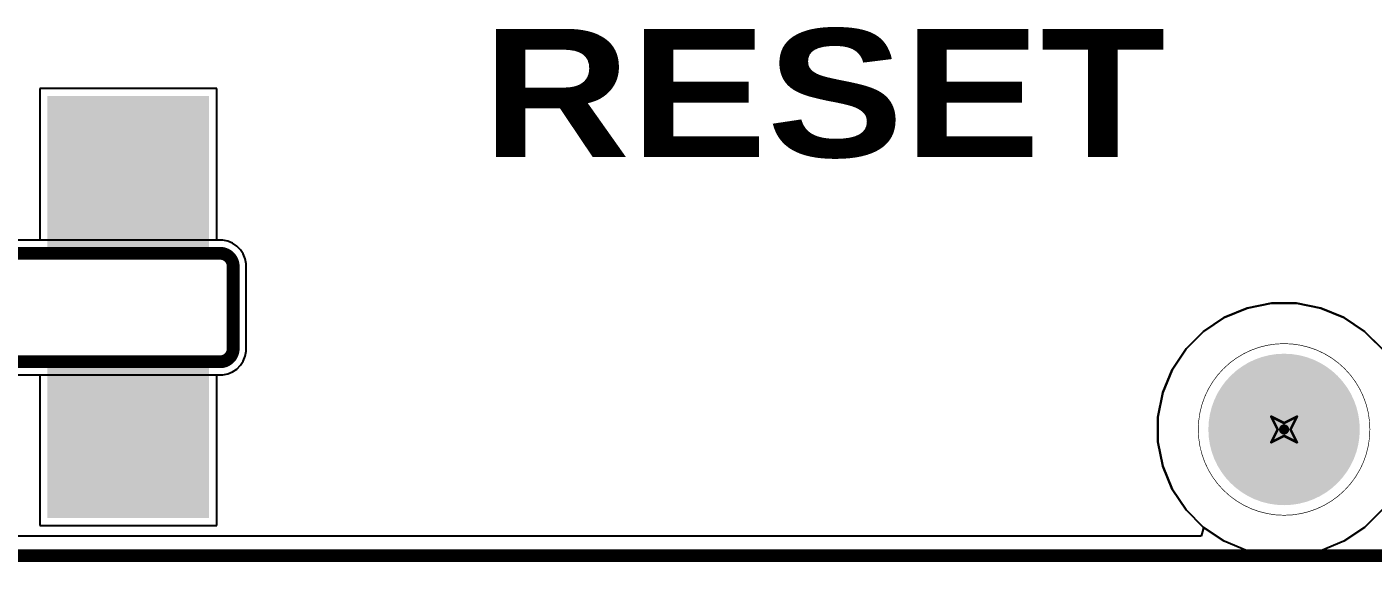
# Model space of a CAD drawing. Header units: inches. Extents: x 0 to 5359, y 0 to 5098.
# Drawn here: x 82.59 to 109.26, y -0.13 to 10.47 of the extents above; entities that cross this region are included whole.
import ezdxf

# ---------------------------------------------------------------- set-up
doc = ezdxf.new("R2010")
doc.units = ezdxf.units.IN
for name, color, linetype in [('Board Outline', 216, 'Continuous'), ('Bottom Layer', 5, 'Continuous'), ('Bottom Paste', 16, 'Continuous'), ('Bottom Solder', 6, 'Continuous'), ('Dimension', 6, 'Continuous'), ('Drill Drawing', 1, 'Continuous'), ('Layer 1', 16, 'Continuous'), ('Layer 2', 76, 'Continuous'), ('Multi-Layer', 9, 'Continuous'), ('Pad Holes', 156, 'Continuous'), ('Top Layer', 1, 'Continuous'), ('Top Overlay', 2, 'Continuous'), ('Top Paste', 8, 'Continuous'), ('Top Solder', 216, 'Continuous')]:
    doc.layers.add(name, color=color, linetype=linetype)
doc.styles.add('Arial Black_Bold', font='', dxfattribs={"height": 0.2})
doc.styles.get('Arial Black_Bold').set_extended_font_data('Arial Black', bold=True)

msp = doc.modelspace()

# ---------------------------------------------------------------- hatches: boundary and pattern name
at = {"layer": 'Bottom Layer'}
for points in [[(83.1, 9), (86.1, 9), (86.1, 6), (83.1, 6)], [(83.1, 3.85), (86.1, 3.85), (86.1, 0.85), (83.1, 0.85)]]:
    msp.add_hatch(color=5, dxfattribs=at).paths.add_polyline_path(points)
at = {"layer": 'Bottom Paste'}
for points in [[(83.1, 9), (86.1, 9), (86.1, 6), (83.1, 6)], [(83.1, 3.85), (86.1, 3.85), (86.1, 0.85), (83.1, 0.85)]]:
    msp.add_hatch(color=16, dxfattribs=at).paths.add_polyline_path(points)
at = {"layer": 'Bottom Solder'}
for points in [[(82.998, 9.102), (86.202, 9.102), (86.202, 5.898), (82.998, 5.898)], [(82.998, 3.952), (86.202, 3.952), (86.202, 0.748), (82.998, 0.748)]]:
    msp.add_hatch(color=6, dxfattribs=at).paths.add_polyline_path(points)
h = msp.add_hatch(color=6, dxfattribs=at)
edge = h.paths.add_edge_path()
edge.add_arc((107.5, 2.5), 0.102, 0, 360)
at = {"layer": 'Pad Holes'}
h = msp.add_hatch(color=7, dxfattribs=at)
edge = h.paths.add_edge_path()
edge.add_arc((107.5, 2.5), 1.5, 0, 360)
at = {"layer": 'Top Layer'}
for points in [[(83.1, 9), (86.1, 9), (86.1, 6), (83.1, 6)], [(83.1, 3.85), (86.1, 3.85), (86.1, 0.85), (83.1, 0.85)]]:
    msp.add_hatch(color=1, dxfattribs=at).paths.add_polyline_path(points)
at = {"layer": 'Top Paste'}
for points in [[(83.1, 9), (86.1, 9), (86.1, 6), (83.1, 6)], [(83.1, 3.85), (86.1, 3.85), (86.1, 0.85), (83.1, 0.85)]]:
    msp.add_hatch(color=8, dxfattribs=at).paths.add_polyline_path(points)
at = {"layer": 'Top Solder'}
for points in [[(82.998, 9.102), (86.202, 9.102), (86.202, 5.898), (82.998, 5.898)], [(82.998, 3.952), (86.202, 3.952), (86.202, 0.748), (82.998, 0.748)]]:
    msp.add_hatch(color=216, dxfattribs=at).paths.add_polyline_path(points)
h = msp.add_hatch(color=216, dxfattribs=at)
edge = h.paths.add_edge_path()
edge.add_arc((107.5, 2.5), 0.102, 0, 360)

# ---------------------------------------------------------------- linework, layer by layer
at = {"layer": 'Board Outline'}
for points in [[(81.988, 5.989, 0.254, 0.254, 0), (86.42, 5.989, 0.254, 0.254, 0)], [(86.42, 5.989, 0.254, 0.254, -0.414214), (86.679, 5.73, 0.254, 0.254, 0)], [(86.679, 4.1, 0.254, 0.254, 0), (86.679, 5.73, 0.254, 0.254, 0)], [(86.679, 4.1, 0.254, 0.254, -0.414214), (86.42, 3.841, 0.254, 0.254, 0)], [(41.38, 3.841, 0.254, 0.254, 0), (86.42, 3.841, 0.254, 0.254, 0)], [(0, 0, 0.254, 0.254, 0), (110, 0, 0.254, 0.254, 0)]]:
    msp.add_lwpolyline(points, format="xyseb", dxfattribs=at)
for points in [[(86.356, 5.989, 0.127, 0.127, 1), (86.483, 5.989, 0.127, 0.127, 1)], [(86.356, 5.989, 0.127, 0.127, 1), (86.483, 5.989, 0.127, 0.127, 1)], [(86.615, 5.73, 0.127, 0.127, 1), (86.742, 5.73, 0.127, 0.127, 1)], [(86.615, 5.73, 0.127, 0.127, 1), (86.742, 5.73, 0.127, 0.127, 1)], [(86.615, 4.1, 0.127, 0.127, 1), (86.742, 4.1, 0.127, 0.127, 1)], [(86.615, 4.1, 0.127, 0.127, 1), (86.742, 4.1, 0.127, 0.127, 1)], [(86.356, 3.841, 0.127, 0.127, 1), (86.483, 3.841, 0.127, 0.127, 1)], [(86.356, 3.841, 0.127, 0.127, 1), (86.483, 3.841, 0.127, 0.127, 1)]]:
    msp.add_lwpolyline(points, format="xyseb", close=True, dxfattribs=at)
at = {"layer": 'Bottom Layer'}
for p, q in [((86.354, 9.254), (82.846, 9.254)), ((82.846, 9.254), (82.846, 6.248)), ((86.354, 6.248), (86.354, 9.254)), ((82.846, 6.248), (82.018, 6.248)), ((86.471, 6.248), (86.354, 6.248)), ((86.571, 6.228), (86.471, 6.248)), ((86.666, 6.189), (86.571, 6.228)), ((86.75, 6.133), (86.666, 6.189)), ((86.823, 6.06), (86.75, 6.133)), ((86.879, 5.976), (86.823, 6.06)), ((86.918, 5.881), (86.879, 5.976)), ((86.938, 5.782), (86.918, 5.881)), ((86.938, 5.73), (86.938, 5.782)), ((86.938, 4.049), (86.938, 5.73)), ((86.938, 5.73), (86.938, 5.73)), ((106.771, 4.904), (106.316, 4.715)), ((107.254, 5), (106.771, 4.904)), ((107.746, 5), (107.254, 5)), ((108.229, 4.904), (107.746, 5)), ((108.684, 4.715), (108.229, 4.904)), ((106.316, 4.715), (105.906, 4.442)), ((109.094, 4.442), (108.684, 4.715)), ((105.906, 4.442), (105.558, 4.094)), ((109.434, 4.102), (109.094, 4.442)), ((86.918, 3.949), (86.938, 4.049)), ((105.558, 4.094), (105.285, 3.684)), ((86.75, 3.697), (86.823, 3.77)), ((86.823, 3.77), (86.879, 3.854)), ((86.879, 3.854), (86.918, 3.949)), ((44.954, 3.582), (82.846, 3.582)), ((82.846, 3.582), (82.846, 0.596)), ((86.354, 0.596), (86.354, 3.582)), ((86.354, 3.582), (86.42, 3.582)), ((86.42, 3.582), (86.42, 3.582)), ((86.42, 3.582), (86.471, 3.582)), ((86.471, 3.582), (86.571, 3.602)), ((86.571, 3.602), (86.666, 3.641)), ((86.666, 3.641), (86.75, 3.697)), ((105.285, 3.684), (105.096, 3.229)), ((105.096, 3.229), (105, 2.746)), ((105, 2.746), (105, 2.254)), ((105, 2.254), (105.096, 1.771)), ((105.096, 1.771), (105.285, 1.316)), ((105.285, 1.316), (105.558, 0.906)), ((105.558, 0.906), (105.898, 0.566)), ((82.846, 0.596), (86.354, 0.596)), ((105.898, 0.566), (105.895, 0.522)), ((105.855, 0.388), (4.145, 0.388)), ((105.895, 0.522), (105.855, 0.388))]:
    msp.add_line(p, q, dxfattribs=at)
at = {"layer": 'Dimension'}
for points in [[(109.2, 2.5, 0.0127, 0.0127, 1), (105.8, 2.5, 0.0127, 0.0127, 1)], [(105.797, 2.5, 0.00635, 0.00635, 1), (105.803, 2.5, 0.00635, 0.00635, 1)], [(109.197, 2.5, 0.00635, 0.00635, 1), (109.203, 2.5, 0.00635, 0.00635, 1)]]:
    msp.add_lwpolyline(points, format="xyseb", close=True, dxfattribs=at)
at = {"layer": 'Drill Drawing'}
for points in [[(107.246, 2.754, 0.0508, 0.0508, 0), (107.5, 2.627, 0.0508, 0.0508, 0)], [(107.246, 2.754, 0.0508, 0.0508, 0), (107.373, 2.5, 0.0508, 0.0508, 0)], [(107.5, 2.627, 0.0508, 0.0508, 0), (107.754, 2.754, 0.0508, 0.0508, 0)], [(107.627, 2.5, 0.0508, 0.0508, 0), (107.754, 2.754, 0.0508, 0.0508, 0)], [(107.246, 2.246, 0.0508, 0.0508, 0), (107.373, 2.5, 0.0508, 0.0508, 0)], [(107.627, 2.5, 0.0508, 0.0508, 0), (107.754, 2.246, 0.0508, 0.0508, 0)], [(107.246, 2.246, 0.0508, 0.0508, 0), (107.5, 2.373, 0.0508, 0.0508, 0)], [(107.5, 2.373, 0.0508, 0.0508, 0), (107.754, 2.246, 0.0508, 0.0508, 0)]]:
    msp.add_lwpolyline(points, format="xyseb", dxfattribs=at)
for points in [[(107.233, 2.754, 0.0254, 0.0254, 1), (107.259, 2.754, 0.0254, 0.0254, 1)], [(107.233, 2.754, 0.0254, 0.0254, 1), (107.259, 2.754, 0.0254, 0.0254, 1)], [(107.741, 2.754, 0.0254, 0.0254, 1), (107.767, 2.754, 0.0254, 0.0254, 1)], [(107.741, 2.754, 0.0254, 0.0254, 1), (107.767, 2.754, 0.0254, 0.0254, 1)], [(107.36, 2.5, 0.0254, 0.0254, 1), (107.386, 2.5, 0.0254, 0.0254, 1)], [(107.36, 2.5, 0.0254, 0.0254, 1), (107.386, 2.5, 0.0254, 0.0254, 1)], [(107.487, 2.627, 0.0254, 0.0254, 1), (107.513, 2.627, 0.0254, 0.0254, 1)], [(107.487, 2.627, 0.0254, 0.0254, 1), (107.513, 2.627, 0.0254, 0.0254, 1)], [(107.614, 2.5, 0.0254, 0.0254, 1), (107.64, 2.5, 0.0254, 0.0254, 1)], [(107.614, 2.5, 0.0254, 0.0254, 1), (107.64, 2.5, 0.0254, 0.0254, 1)], [(107.233, 2.246, 0.0254, 0.0254, 1), (107.259, 2.246, 0.0254, 0.0254, 1)], [(107.233, 2.246, 0.0254, 0.0254, 1), (107.259, 2.246, 0.0254, 0.0254, 1)], [(107.487, 2.373, 0.0254, 0.0254, 1), (107.513, 2.373, 0.0254, 0.0254, 1)], [(107.487, 2.373, 0.0254, 0.0254, 1), (107.513, 2.373, 0.0254, 0.0254, 1)], [(107.741, 2.246, 0.0254, 0.0254, 1), (107.767, 2.246, 0.0254, 0.0254, 1)], [(107.741, 2.246, 0.0254, 0.0254, 1), (107.767, 2.246, 0.0254, 0.0254, 1)]]:
    msp.add_lwpolyline(points, format="xyseb", close=True, dxfattribs=at)
at = {"layer": 'Layer 1'}
for p, q in [((86.471, 6.248), (82.018, 6.248)), ((86.571, 6.228), (86.471, 6.248)), ((86.666, 6.189), (86.571, 6.228)), ((86.75, 6.133), (86.666, 6.189)), ((86.823, 6.06), (86.75, 6.133)), ((86.879, 5.976), (86.823, 6.06)), ((86.918, 5.881), (86.879, 5.976)), ((86.938, 5.782), (86.918, 5.881)), ((86.938, 5.73), (86.938, 5.782)), ((86.938, 4.049), (86.938, 5.73)), ((86.938, 5.73), (86.938, 5.73)), ((106.771, 4.904), (106.316, 4.715)), ((107.254, 5), (106.771, 4.904)), ((107.746, 5), (107.254, 5)), ((108.229, 4.904), (107.746, 5)), ((108.684, 4.715), (108.229, 4.904)), ((106.316, 4.715), (105.906, 4.442)), ((109.094, 4.442), (108.684, 4.715)), ((105.906, 4.442), (105.558, 4.094)), ((109.434, 4.102), (109.094, 4.442)), ((86.918, 3.949), (86.938, 4.049)), ((105.558, 4.094), (105.285, 3.684)), ((86.75, 3.697), (86.823, 3.77)), ((86.823, 3.77), (86.879, 3.854)), ((86.879, 3.854), (86.918, 3.949)), ((41.38, 3.582), (86.42, 3.582)), ((86.42, 3.582), (86.42, 3.582)), ((86.42, 3.582), (86.471, 3.582)), ((86.471, 3.582), (86.571, 3.602)), ((86.571, 3.602), (86.666, 3.641)), ((86.666, 3.641), (86.75, 3.697)), ((105.285, 3.684), (105.096, 3.229)), ((105.096, 3.229), (105, 2.746)), ((105, 2.746), (105, 2.254)), ((105, 2.254), (105.096, 1.771)), ((105.096, 1.771), (105.285, 1.316)), ((105.285, 1.316), (105.558, 0.906)), ((105.558, 0.906), (105.898, 0.566)), ((105.898, 0.566), (105.895, 0.522)), ((105.855, 0.388), (4.145, 0.388)), ((105.895, 0.522), (105.855, 0.388))]:
    msp.add_line(p, q, dxfattribs=at)
at = {"layer": 'Layer 2'}
for p, q in [((86.471, 6.248), (82.018, 6.248)), ((86.571, 6.228), (86.471, 6.248)), ((86.666, 6.189), (86.571, 6.228)), ((86.75, 6.133), (86.666, 6.189)), ((86.823, 6.06), (86.75, 6.133)), ((86.879, 5.976), (86.823, 6.06)), ((86.918, 5.881), (86.879, 5.976)), ((86.938, 5.782), (86.918, 5.881)), ((86.938, 5.73), (86.938, 5.782)), ((86.938, 4.049), (86.938, 5.73)), ((86.938, 5.73), (86.938, 5.73)), ((106.771, 4.904), (106.316, 4.715)), ((107.254, 5), (106.771, 4.904)), ((107.746, 5), (107.254, 5)), ((108.229, 4.904), (107.746, 5)), ((108.684, 4.715), (108.229, 4.904)), ((106.316, 4.715), (105.906, 4.442)), ((109.094, 4.442), (108.684, 4.715)), ((105.906, 4.442), (105.558, 4.094)), ((109.32, 4.215), (109.094, 4.442)), ((86.918, 3.949), (86.938, 4.049)), ((105.558, 4.094), (105.285, 3.684)), ((86.75, 3.697), (86.823, 3.77)), ((86.823, 3.77), (86.879, 3.854)), ((86.879, 3.854), (86.918, 3.949)), ((41.38, 3.582), (86.42, 3.582)), ((86.42, 3.582), (86.42, 3.582)), ((86.42, 3.582), (86.471, 3.582)), ((86.471, 3.582), (86.571, 3.602)), ((86.571, 3.602), (86.666, 3.641)), ((86.666, 3.641), (86.75, 3.697)), ((105.285, 3.684), (105.096, 3.229)), ((105.096, 3.229), (105, 2.746)), ((105, 2.746), (105, 2.254)), ((105, 2.254), (105.096, 1.771)), ((105.096, 1.771), (105.285, 1.316)), ((105.285, 1.316), (105.558, 0.906)), ((105.558, 0.906), (105.898, 0.566)), ((105.898, 0.566), (105.895, 0.522)), ((105.855, 0.388), (4.145, 0.388)), ((105.895, 0.522), (105.855, 0.388))]:
    msp.add_line(p, q, dxfattribs=at)
at = {"layer": 'Multi-Layer'}
for p, q in [((81.988, 5.989), (86.42, 5.989)), ((86.42, 5.989), (86.471, 5.989)), ((86.471, 5.989), (86.567, 5.95)), ((86.567, 5.95), (86.639, 5.877)), ((86.639, 5.877), (86.679, 5.782)), ((86.679, 5.782), (86.679, 5.73)), ((86.679, 5.73), (86.679, 5.73)), ((86.679, 5.73), (86.679, 4.1)), ((106.316, 4.715), (106.771, 4.904)), ((106.771, 4.904), (107.254, 5)), ((107.254, 5), (107.5, 5)), ((107.5, 5), (107.746, 5)), ((107.746, 5), (108.229, 4.904)), ((108.229, 4.904), (108.684, 4.715)), ((105.906, 4.442), (106.316, 4.715)), ((108.684, 4.715), (109.094, 4.442)), ((105.558, 4.094), (105.906, 4.442)), ((109.094, 4.442), (109.442, 4.094)), ((86.679, 4.049), (86.639, 3.953)), ((86.679, 4.1), (86.679, 4.049)), ((105.285, 3.684), (105.558, 4.094)), ((86.42, 3.841), (41.38, 3.841)), ((86.471, 3.841), (86.42, 3.841)), ((86.42, 3.841), (86.42, 3.841)), ((86.567, 3.88), (86.471, 3.841)), ((86.639, 3.953), (86.567, 3.88)), ((105.096, 3.229), (105.285, 3.684)), ((105, 2.746), (105.096, 3.229)), ((105, 2.5), (105, 2.746)), ((105, 2.254), (105, 2.5)), ((105.096, 1.771), (105, 2.254)), ((105.285, 1.316), (105.096, 1.771)), ((105.558, 0.906), (105.285, 1.316)), ((105.906, 0.558), (105.558, 0.906)), ((109.442, 0.906), (109.094, 0.558)), ((106.316, 0.285), (105.906, 0.558)), ((109.094, 0.558), (108.684, 0.285)), ((106.771, 0.096), (106.316, 0.285)), ((108.684, 0.285), (108.229, 0.096)), ((107.254, 0), (106.771, 0.096)), ((107.5, 0), (107.254, 0)), ((107.5, 0), (107.5, 0)), ((107.746, 0), (107.5, 0)), ((108.229, 0.096), (107.746, 0))]:
    msp.add_line(p, q, dxfattribs=at)
at = {"layer": 'Top Layer'}
for p, q in [((86.354, 9.254), (82.846, 9.254)), ((82.846, 9.254), (82.846, 6.248)), ((86.354, 6.248), (86.354, 9.254)), ((82.846, 6.248), (82.018, 6.248)), ((86.471, 6.248), (86.354, 6.248)), ((86.571, 6.228), (86.471, 6.248)), ((86.666, 6.189), (86.571, 6.228)), ((86.75, 6.133), (86.666, 6.189)), ((86.823, 6.06), (86.75, 6.133)), ((86.879, 5.976), (86.823, 6.06)), ((86.918, 5.881), (86.879, 5.976)), ((86.938, 5.782), (86.918, 5.881)), ((86.938, 5.73), (86.938, 5.782)), ((86.938, 4.049), (86.938, 5.73)), ((86.938, 5.73), (86.938, 5.73)), ((106.771, 4.904), (106.316, 4.715)), ((107.254, 5), (106.771, 4.904)), ((107.746, 5), (107.254, 5)), ((108.229, 4.904), (107.746, 5)), ((108.684, 4.715), (108.229, 4.904)), ((106.316, 4.715), (105.906, 4.442)), ((109.094, 4.442), (108.684, 4.715)), ((105.906, 4.442), (105.558, 4.094)), ((109.434, 4.102), (109.094, 4.442)), ((86.918, 3.949), (86.938, 4.049)), ((105.558, 4.094), (105.285, 3.684)), ((86.75, 3.697), (86.823, 3.77)), ((86.823, 3.77), (86.879, 3.854)), ((86.879, 3.854), (86.918, 3.949)), ((44.954, 3.582), (82.846, 3.582)), ((82.846, 3.582), (82.846, 0.596)), ((86.354, 0.596), (86.354, 3.582)), ((86.354, 3.582), (86.42, 3.582)), ((86.42, 3.582), (86.42, 3.582)), ((86.42, 3.582), (86.471, 3.582)), ((86.471, 3.582), (86.571, 3.602)), ((86.571, 3.602), (86.666, 3.641)), ((86.666, 3.641), (86.75, 3.697)), ((105.285, 3.684), (105.096, 3.229)), ((105.096, 3.229), (105, 2.746)), ((105, 2.746), (105, 2.254)), ((105, 2.254), (105.096, 1.771)), ((105.096, 1.771), (105.285, 1.316)), ((105.285, 1.316), (105.558, 0.906)), ((105.558, 0.906), (105.898, 0.566)), ((82.846, 0.596), (86.354, 0.596)), ((105.898, 0.566), (105.895, 0.522)), ((105.855, 0.388), (4.145, 0.388)), ((105.895, 0.522), (105.855, 0.388))]:
    msp.add_line(p, q, dxfattribs=at)

# ---------------------------------------------------------------- texts
at = {"layer": 'Top Overlay', "style": 'Arial Black_Bold'}
msp.add_text('RESET', height=2.54, rotation=360, dxfattribs=at).set_placement((91.611, 7.895))

doc.saveas('drawing.dxf')
